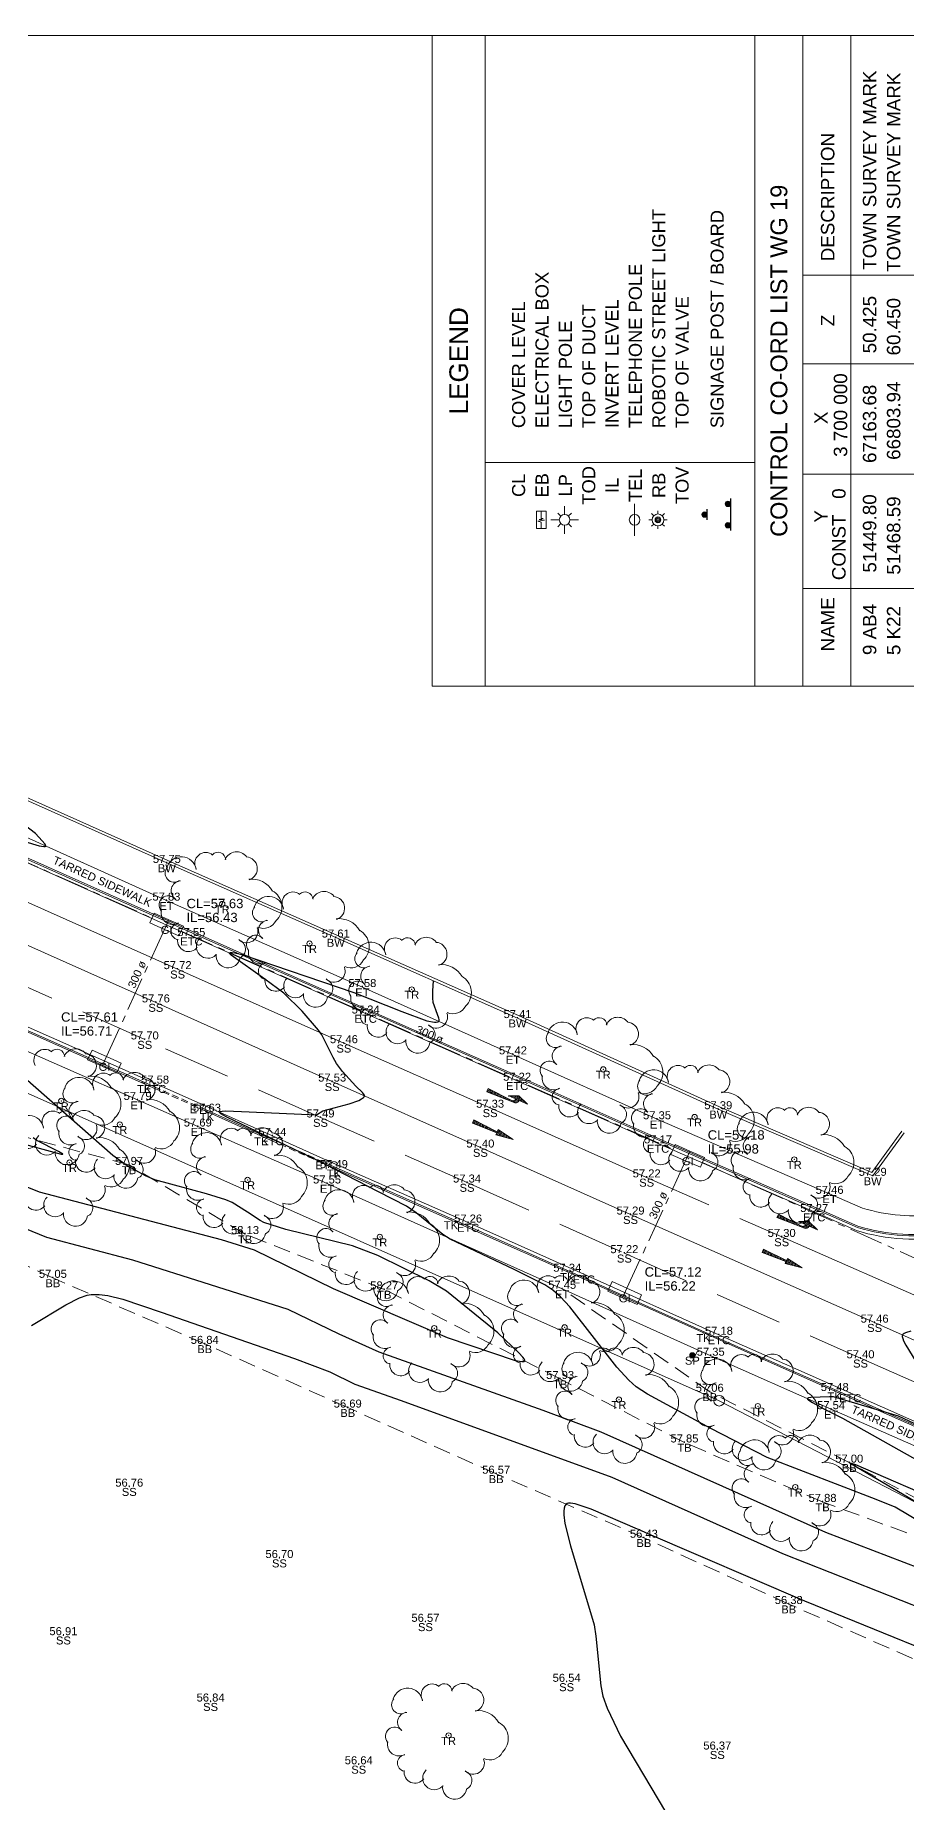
# Model space of a CAD drawing. Header units: metres. Extents: x -244 to 200, y -283 to 282.
# Drawn here: x 33.1 to 114.8, y 116.9 to 282.5 of the extents above; entities that cross this region are included whole.
import ezdxf
from ezdxf.enums import TextEntityAlignment as Align

# ---------------------------------------------------------------- set-up
doc = ezdxf.new("R2010")
doc.units = ezdxf.units.M
for name, pattern in [('CENTER', [50.8, 31.75, -6.35, 6.35, -6.35]), ('DASHED2', [9.525, 6.35, -3.175]), ('HIDDEN2', [4.7625, 3.175, -1.5875])]:
    doc.linetypes.add(name, pattern=pattern)
for name, color, linetype, lineweight in [('BANKS', 12, 'Continuous', 0), ('CONTOURS', 1, 'Continuous', 0), ('DESCRIPTIONS', 1, 'Continuous', 0), ('LEVELS', 1, 'Continuous', 0), ('POINTS', 1, 'Continuous', 0), ('ROAD_PAINT', 12, 'Continuous', 0), ('ROAD_SIGNAGE', 6, 'Continuous', 0), ('ROADS', 5, 'Continuous', 0), ('STORM_WATER', 1, 'Continuous', 0), ('SW_TEXT', 10, 'Continuous', 0), ('TITLE', 3, 'Continuous', 0), ('TREES', 14, 'Continuous', 0), ('WALLS', 11, 'Continuous', 0)]:
    doc.layers.add(name, color=color, linetype=linetype, lineweight=lineweight)
doc.layers.add('CADASTRAL', color=7, linetype='Continuous')
doc.styles.add('Arial', font='arial.ttf', dxfattribs={"height": 1.68})
doc.styles.add('DEFAULT', font='Arial', dxfattribs={"height": 2.24})
doc.styles.add('DEFAULT$1$', font='Arial', dxfattribs={"height": 4900})

msp = doc.modelspace()

# ---------------------------------------------------------------- hatches: boundary and pattern name
at = {"layer": 'ROAD_SIGNAGE', "linetype": 'Continuous', "lineweight": 0}
h = msp.add_hatch(color=1, dxfattribs=at)
edge = h.paths.add_edge_path(flags=0)
edge.add_arc((94.68, 158.79), 0.25, 0, 360)
at = {"layer": 'TITLE', "linetype": 'Continuous', "lineweight": 0}
h = msp.add_hatch(color=1, dxfattribs=at)
edge = h.paths.add_edge_path(flags=0)
edge.add_arc((98.02, 238.59), 0.25, 0, 360)
h = msp.add_hatch(color=1, dxfattribs=at)
edge = h.paths.add_edge_path(flags=0)
edge.add_arc((95.83, 237.59), 0.25, 0, 360)
h = msp.add_hatch(color=1, dxfattribs=at)
edge = h.paths.add_edge_path(flags=0)
edge.add_arc((98.02, 236.59), 0.25, 0, 360)

# ---------------------------------------------------------------- linework, layer by layer
at = {"layer": 'BANKS', "color": 1, "linetype": 'HIDDEN2', "lineweight": 0, "ltscale": 0.5}
for p, q in [((41.9, 176.64), (31.81, 179.36)), ((52.77, 170.16), (41.9, 176.64)), ((65.81, 164.97), (52.77, 170.16)), ((82.29, 156.58), (65.81, 164.97)), ((93.94, 150.63), (82.29, 156.58)), ((106.88, 145.06), (93.94, 150.63)), ((117.01, 141.34), (106.88, 145.06))]:
    msp.add_line(p, q, dxfattribs=at)
at = {"layer": 'BANKS', "color": 9, "linetype": 'HIDDEN2', "lineweight": 0, "ltscale": 0.5}
for p, q in [((34.76, 166.06), (21.16, 172.26)), ((48.99, 159.87), (34.76, 166.06)), ((96.31, 155.38), (82.48, 165.03)), ((62.39, 153.9), (48.99, 159.87)), ((109.38, 148.74), (96.31, 155.38)), ((76.3, 147.7), (62.39, 153.9)), ((90.14, 141.7), (76.3, 147.7)), ((118.19, 144.05), (109.38, 148.74)), ((103.71, 135.49), (90.14, 141.7)), ((117.48, 129.43), (103.71, 135.49))]:
    msp.add_line(p, q, dxfattribs=at)
at = {"layer": 'CADASTRAL', "color": 1, "linetype": 'Continuous', "lineweight": 0}
for p, q in [((-45.65, 218.07), (97.19, 154.54)), ((97.19, 154.54), (146.81, 128.86))]:
    msp.add_line(p, q, dxfattribs=at)
msp.add_circle((97.19, 154.54), 0.5, dxfattribs=at)
at = {"layer": 'CONTOURS', "color": 1, "linetype": 'Continuous', "lineweight": -3, "flags": 128}
for points in [[(30.06, 207.56), (33.49, 206.53), (33.9, 206.47), (33.99, 206.48), (34.05, 206.49), (34.09, 206.52), (34.1, 206.54), (34.09, 206.56), (34.08, 206.59), (34.06, 206.63), (34, 206.72), (33.76, 207.02), (33.12, 207.69), (31.54, 208.93)], [(27.72, 176.44), (33.49, 174.11), (50.54, 169.65), (53.62, 168.67), (61.04, 165.05), (71.71, 160.48), (78.07, 158.32), (78.7, 158.21), (78.88, 158.22), (78.98, 158.27), (78.98, 158.34), (78.92, 158.46), (78.81, 158.62), (78.43, 159.04), (76.45, 160.9), (71.64, 164.8), (70.03, 165.79), (65.22, 168.15), (62.83, 169.05), (56.58, 170.58), (54.54, 171.25), (54.2, 171.42), (52.99, 172.21), (51.55, 173.12), (50.97, 173.37), (49.16, 173.92), (44.32, 175.25), (43.45, 175.63), (41.62, 176.61), (40.37, 177.51), (32.14, 184.78)]]:
    msp.add_lwpolyline(points, dxfattribs=at)
at = {"layer": 'CONTOURS', "color": 6, "linetype": 'Continuous', "lineweight": -3, "flags": 128}
for points in [[(117.32, 142.41), (113.67, 144.57), (111.9, 145.28), (101.7, 149.22), (96.42, 151.94), (90.47, 155.15), (89.41, 155.85), (88.73, 156.46), (87.6, 157.7), (83.2, 163.33), (82.33, 164.29), (81.62, 164.91), (80.85, 165.41), (78, 166.84), (72, 169.68), (71.31, 170.13), (68.81, 172.16), (67.91, 172.77), (65.27, 174.11), (60.26, 176.71), (60.14, 176.76), (51.06, 181.11), (50.49, 181.43), (50.37, 181.54), (50.36, 181.58), (50.39, 181.62), (50.48, 181.65), (50.61, 181.67), (50.98, 181.7), (53.16, 181.63), (59.47, 181.34), (60.05, 181.71), (60.18, 181.75), (62.52, 182.38), (63.43, 182.69), (63.69, 182.83), (63.87, 182.96), (63.93, 183.03), (63.96, 183.1), (63.97, 183.12), (63.96, 183.15), (63.95, 183.18), (63.93, 183.22), (63.88, 183.3), (63.76, 183.43), (63.14, 184.02), (61.91, 185.41), (61.35, 186.13), (61.04, 186.7), (59.96, 188.83), (59.65, 189.28), (58.12, 191.05), (56.39, 192.75), (54.63, 194.04), (51.46, 196.31), (51.32, 196.46), (51.32, 196.5), (51.39, 196.54), (51.55, 196.54), (51.8, 196.51), (52.5, 196.35), (62.96, 192.81), (67.45, 191.01), (69.81, 190.14), (70.52, 190.01), (70.69, 190.01), (70.83, 190.04), (70.92, 190.1), (70.94, 190.13), (70.95, 190.16), (70.95, 190.21), (70.95, 190.26), (70.92, 190.39), (70.81, 190.73), (70.4, 191.85), (70.38, 191.98), (70.36, 192.18), (70.37, 192.94), (70.42, 193.89)], [(32.09, 178.6), (35.55, 177.66), (35.66, 177.65), (35.68, 177.66), (35.68, 177.67), (35.65, 177.69), (35.61, 177.72), (35.28, 177.89), (33.25, 178.94), (32.91, 179.18)], [(24.21, 173.94), (34.16, 169.86), (42.21, 167.75), (56.79, 163.11), (61.56, 160.8), (65.3, 159.12), (80.68, 153.67), (86.12, 151.64), (107.15, 142.21), (117.43, 138.29)], [(32.77, 161.59), (35.99, 163.53), (37.27, 164.18), (37.96, 164.42), (38.36, 164.49), (39.09, 164.5), (39.92, 164.39), (41.31, 164.07), (44.91, 162.84), (57.41, 158.49), (60.71, 157.24), (63.06, 156.08), (67.4, 154.57), (87.15, 147.37), (103.13, 140.23), (116.42, 134.98)], [(115.16, 161.06), (114.65, 160.9), (114.52, 160.84), (114.42, 160.77), (114.39, 160.74), (114.37, 160.7), (114.35, 160.63), (114.35, 160.55), (114.37, 160.46), (114.39, 160.36), (114.48, 160.14), (114.69, 159.75), (115.63, 158.21)], [(115.99, 152.17), (113.99, 153.08), (107.92, 154.92), (107.53, 154.91), (105.78, 154.84), (105.56, 154.8), (105.51, 154.78), (105.48, 154.76), (105.46, 154.74), (105.46, 154.72), (105.48, 154.7), (105.5, 154.67), (105.53, 154.64), (105.61, 154.58), (105.93, 154.37), (107, 153.78), (108.74, 152.91), (116.82, 148.39)], [(117.39, 144), (109.52, 148.62), (109.41, 148.72), (109.45, 148.73), (109.56, 148.7), (109.96, 148.56), (118.63, 144.81)], [(89.76, 142.43), (89.53, 142.51), (85.21, 144.38), (83.71, 144.88), (83.27, 144.95), (83.09, 144.95), (82.95, 144.92), (82.85, 144.86), (82.74, 144.7), (82.67, 144.48), (82.64, 144.2), (82.64, 143.86), (82.74, 143.04), (83.25, 140.94), (85.48, 133.54), (85.65, 132.47), (86.1, 127.81), (86.3, 126.84), (86.69, 125.74), (87.94, 123.09), (93.62, 113.56)], [(89.76, 142.43), (90.34, 142.16), (105.2, 135.79), (123.77, 128.22)]]:
    msp.add_lwpolyline(points, dxfattribs=at)
at = {"layer": 'POINTS', "color": 1, "linetype": 'Continuous', "lineweight": 0}
for p in [(45.44, 204.94), (45.4, 201.41), (50.63, 201.09), (45.42, 199.17), (47.74, 198.09), (58.81, 197.38), (61.27, 197.95), (46.45, 194.99), (63.76, 193.31), (68.39, 193.08), (44.41, 191.87), (64.07, 190.83), (78.3, 190.4), (43.37, 188.4), (62.03, 188.05), (39.6, 186.34), (77.87, 187), (86.33, 185.59), (43.33, 184.24), (44.34, 184.26), (60.93, 184.45), (78.26, 184.53), (35.55, 182.64), (42.7, 182.73), (48.63, 182.35), (49.2, 181.63), (59.84, 181.09), (75.73, 182), (91.37, 180.92), (94.89, 181.12), (97.11, 181.86), (41.04, 180.42), (48.34, 180.24), (54.29, 179.36), (55.33, 179.36), (74.82, 178.27), (91.47, 178.66), (94.25, 177.48), (36.32, 176.86), (41.9, 176.64), (60.41, 177.1), (61.09, 176.34), (104.23, 177.15), (111.58, 175.62), (53.01, 175.23), (60.45, 174.9), (73.57, 174.99), (90.4, 175.47), (107.54, 173.93), (72.06, 171.49), (73.67, 171.24), (88.89, 171.99), (106.1, 172.23), (52.77, 170.16), (65.4, 169.89), (103.05, 169.89), (88.31, 168.37), (34.76, 166.06), (82.96, 166.63), (84.51, 166.41), (65.81, 164.97), (82.48, 165.03), (88.34, 164.64), (70.5, 161.34), (82.71, 161.41), (95.72, 160.9), (97.17, 160.72), (111.76, 161.86), (48.99, 159.87), (94.68, 158.79), (96.4, 158.76), (110.44, 158.52), (82.29, 156.58), (87.8, 154.65), (96.31, 155.38), (108.02, 155.45), (109.47, 155.28), (62.39, 153.9), (100.82, 154.03), (107.68, 153.75), (93.94, 150.63), (76.3, 147.7), (109.38, 148.74), (41.92, 146.49), (104.33, 146.44), (106.88, 145.06), (90.14, 141.7), (55.99, 139.8), (103.71, 135.49), (35.75, 132.57), (69.67, 133.82), (82.9, 128.2), (49.54, 126.35), (71.84, 123.17), (97.02, 121.85), (63.42, 120.47)]:
    msp.add_point(p, dxfattribs=at)
at = {"layer": 'ROAD_PAINT', "color": 7, "linetype": 'Continuous', "lineweight": 0}
for p, q in [((28.14, 203.15), (46.45, 194.99)), ((44.41, 191.87), (27.09, 199.57)), ((46.45, 194.99), (62.03, 188.05)), ((60.93, 184.45), (44.41, 191.87)), ((62.03, 188.05), (75.73, 182)), ((74.82, 178.27), (60.93, 184.45)), ((75.54, 183.8), (75.41, 183.5)), ((75.41, 183.5), (78, 182.49)), ((75.46, 183.61), (75.52, 183.46)), ((75.52, 183.75), (75.66, 183.4)), ((75.54, 183.8), (77.77, 182.68)), ((75.64, 183.75), (75.79, 183.35)), ((75.78, 183.67), (75.93, 183.3)), ((75.93, 183.6), (76.06, 183.24)), ((76.07, 183.53), (76.2, 183.19)), ((76.21, 183.46), (76.33, 183.14)), ((76.35, 183.39), (76.47, 183.09)), ((76.5, 183.32), (76.61, 183.03)), ((76.64, 183.25), (76.74, 182.98)), ((76.78, 183.17), (76.88, 182.93)), ((76.92, 183.1), (77.01, 182.87)), ((77.07, 183.03), (77.15, 182.82)), ((77.21, 182.96), (77.28, 182.77)), ((77.35, 182.89), (77.42, 182.71)), ((78.41, 183.1), (77.47, 183.11)), ((77.47, 183.11), (78.13, 182.82)), ((77.49, 182.82), (77.55, 182.66)), ((77.5, 183.11), (77.5, 183.1)), ((77.61, 183.11), (77.64, 183.04)), ((77.64, 182.74), (77.69, 182.61)), ((77.73, 183.11), (77.78, 182.97)), ((77.76, 182.68), (77.8, 182.67)), ((77.78, 182.67), (77.82, 182.55)), ((77.8, 182.67), (77.85, 182.66)), ((77.84, 183.11), (77.92, 182.91)), ((77.85, 182.66), (77.9, 182.66)), ((77.9, 182.66), (77.96, 182.5)), ((77.9, 182.66), (77.95, 182.66)), ((77.95, 182.66), (78, 182.68)), ((77.96, 183.11), (78.06, 182.85)), ((78, 182.68), (78.04, 182.7)), ((78, 182.68), (78.09, 182.46)), ((78, 182.49), (78.06, 182.47)), ((78.04, 182.7), (78.08, 182.74)), ((78.06, 182.47), (78.13, 182.46)), ((78.07, 183.11), (78.3, 182.51)), ((78.08, 182.74), (78.11, 182.77)), ((78.09, 182.76), (78.2, 182.47)), ((78.11, 182.77), (78.13, 182.82)), ((78.13, 182.46), (78.2, 182.47)), ((78.19, 183.11), (78.39, 182.58)), ((78.2, 182.47), (78.26, 182.49)), ((78.26, 182.49), (78.32, 182.52)), ((78.3, 183.1), (78.47, 182.66)), ((78.32, 182.52), (78.38, 182.56)), ((78.38, 182.56), (78.42, 182.61)), ((78.41, 183.1), (79.24, 182.32)), ((78.42, 183.09), (78.61, 182.6)), ((78.42, 182.61), (78.45, 182.67)), ((78.45, 182.67), (79.24, 182.32)), ((78.6, 182.92), (78.75, 182.54)), ((78.78, 182.75), (78.89, 182.48)), ((78.96, 182.58), (79.03, 182.42)), ((79.14, 182.41), (79.17, 182.36)), ((74.22, 180.86), (74.09, 180.56)), ((74.09, 180.56), (76.36, 179.65)), ((74.14, 180.67), (74.2, 180.51)), ((74.2, 180.82), (74.34, 180.46)), ((74.22, 180.86), (76.4, 179.75)), ((74.32, 180.81), (74.48, 180.4)), ((74.47, 180.74), (74.62, 180.35)), ((74.62, 180.66), (74.76, 180.29)), ((74.76, 180.59), (74.9, 180.23)), ((75.73, 182), (90.4, 175.47)), ((74.91, 180.51), (75.04, 180.18)), ((75.06, 180.44), (75.18, 180.12)), ((75.2, 180.36), (75.32, 180.07)), ((75.35, 180.29), (75.46, 180.01)), ((75.5, 180.21), (75.59, 179.96)), ((75.64, 180.14), (75.73, 179.9)), ((75.79, 180.06), (75.87, 179.84)), ((75.94, 179.99), (76.01, 179.79)), ((76.09, 179.91), (76.15, 179.73)), ((76.23, 179.84), (76.29, 179.68)), ((76.36, 179.65), (76.27, 179.45)), ((77.9, 179.02), (76.27, 179.45)), ((76.33, 179.59), (76.39, 179.42)), ((76.38, 179.77), (76.52, 179.38)), ((76.49, 179.96), (76.4, 179.75)), ((76.46, 179.87), (76.66, 179.35)), ((77.9, 179.02), (76.49, 179.96)), ((76.56, 179.91), (76.79, 179.31)), ((76.72, 179.8), (76.92, 179.28)), ((76.88, 179.7), (77.05, 179.24)), ((77.04, 179.59), (77.18, 179.21)), ((77.2, 179.49), (77.31, 179.17)), ((77.35, 179.38), (77.45, 179.14)), ((77.51, 179.27), (77.58, 179.1)), ((77.67, 179.17), (77.71, 179.07)), ((77.83, 179.06), (77.84, 179.03)), ((88.89, 171.99), (74.82, 178.27)), ((111.76, 161.86), (88.89, 171.99)), ((103.05, 169.89), (118.27, 163.21)), ((123.44, 156.66), (111.76, 161.86))]:
    msp.add_line(p, q, dxfattribs=at)
at = {"layer": 'ROAD_PAINT', "color": 7, "linetype": 'DASHED2', "lineweight": 0}
for p, q in [((43.37, 188.4), (25.66, 196.28)), ((59.84, 181.09), (43.37, 188.4)), ((73.57, 174.99), (59.84, 181.09)), ((73.57, 174.99), (88.31, 168.37)), ((90.4, 175.47), (103.05, 169.89)), ((88.31, 168.37), (110.44, 158.52)), ((110.44, 158.52), (122.68, 153.11))]:
    msp.add_line(p, q, dxfattribs=at)
at = {"layer": 'ROAD_PAINT', "color": 2, "linetype": 'Continuous', "lineweight": 0}
for p, q in [((102.74, 172.01), (102.61, 171.72)), ((102.61, 171.72), (105.18, 170.72)), ((102.66, 171.83), (102.72, 171.68)), ((102.72, 171.97), (102.85, 171.62)), ((102.74, 172.01), (104.95, 170.91)), ((102.84, 171.96), (102.99, 171.57)), ((102.98, 171.89), (103.12, 171.52)), ((103.12, 171.82), (103.26, 171.47)), ((103.26, 171.75), (103.39, 171.41)), ((103.4, 171.68), (103.53, 171.36)), ((103.54, 171.61), (103.66, 171.31)), ((103.69, 171.54), (103.79, 171.26)), ((103.83, 171.47), (103.93, 171.2)), ((103.97, 171.4), (104.06, 171.15)), ((104.11, 171.33), (104.2, 171.1)), ((104.25, 171.25), (104.33, 171.04)), ((104.39, 171.18), (104.47, 170.99)), ((104.54, 171.11), (104.6, 170.94)), ((105.59, 171.33), (104.66, 171.33)), ((104.66, 171.33), (105.31, 171.04)), ((104.68, 171.33), (104.68, 171.32)), ((104.68, 171.04), (104.74, 170.89)), ((104.79, 171.33), (104.82, 171.26)), ((104.82, 170.97), (104.87, 170.83)), ((104.91, 171.33), (104.96, 171.2)), ((104.94, 170.91), (104.98, 170.89)), ((104.96, 170.9), (105.01, 170.78)), ((104.98, 170.89), (105.03, 170.88)), ((105.02, 171.33), (105.1, 171.14)), ((105.03, 170.88), (105.08, 170.88)), ((105.08, 170.88), (105.13, 170.89)), ((105.08, 170.88), (105.14, 170.73)), ((105.13, 170.89), (105.18, 170.91)), ((105.14, 171.33), (105.23, 171.08)), ((105.18, 170.91), (105.22, 170.93)), ((105.18, 170.91), (105.27, 170.69)), ((105.18, 170.72), (105.24, 170.7)), ((105.22, 170.93), (105.25, 170.96)), ((105.24, 170.7), (105.31, 170.69)), ((105.25, 171.33), (105.48, 170.74)), ((105.25, 170.96), (105.29, 171)), ((105.27, 170.98), (105.38, 170.7)), ((105.29, 171), (105.31, 171.04)), ((105.31, 170.69), (105.38, 170.7)), ((105.37, 171.33), (105.57, 170.81)), ((105.38, 170.7), (105.44, 170.72)), ((105.44, 170.72), (105.5, 170.75)), ((105.48, 171.33), (105.65, 170.89)), ((105.5, 170.75), (105.55, 170.79)), ((105.55, 170.79), (105.6, 170.84)), ((105.59, 171.33), (106.41, 170.56)), ((105.6, 171.32), (105.79, 170.83)), ((105.6, 170.84), (105.63, 170.9)), ((105.63, 170.9), (106.41, 170.56)), ((105.78, 171.15), (105.92, 170.77)), ((105.96, 170.98), (106.06, 170.71)), ((106.14, 170.81), (106.2, 170.65)), ((106.32, 170.64), (106.34, 170.59)), ((101.36, 168.74), (101.23, 168.44)), ((101.23, 168.44), (103.45, 167.59)), ((101.28, 168.56), (101.34, 168.4)), ((101.34, 168.7), (101.47, 168.35)), ((101.36, 168.74), (103.5, 167.69)), ((101.46, 168.69), (101.61, 168.3)), ((101.6, 168.62), (101.75, 168.24)), ((101.74, 168.55), (101.89, 168.19)), ((101.89, 168.48), (102.02, 168.14)), ((102.03, 168.41), (102.16, 168.08)), ((102.18, 168.34), (102.3, 168.03)), ((102.32, 168.27), (102.43, 167.98)), ((102.47, 168.19), (102.57, 167.93)), ((102.61, 168.12), (102.71, 167.87)), ((102.75, 168.05), (102.84, 167.82)), ((102.9, 167.98), (102.98, 167.77)), ((103.04, 167.91), (103.12, 167.72)), ((103.19, 167.84), (103.26, 167.66)), ((103.33, 167.77), (103.39, 167.61)), ((103.45, 167.59), (103.37, 167.39)), ((104.97, 166.98), (103.37, 167.39)), ((103.43, 167.52), (103.49, 167.36)), ((103.47, 167.7), (103.62, 167.32)), ((103.59, 167.88), (103.5, 167.69)), ((103.55, 167.8), (103.75, 167.29)), ((104.97, 166.98), (103.59, 167.88)), ((103.65, 167.84), (103.88, 167.26)), ((103.81, 167.74), (104.01, 167.23)), ((103.96, 167.64), (104.14, 167.19)), ((104.12, 167.54), (104.27, 167.16)), ((104.28, 167.43), (104.4, 167.13)), ((104.43, 167.33), (104.53, 167.1)), ((104.59, 167.23), (104.65, 167.06)), ((104.75, 167.13), (104.78, 167.03)), ((104.9, 167.03), (104.91, 167))]:
    msp.add_line(p, q, dxfattribs=at)
at = {"layer": 'ROAD_PAINT', "color": 7, "linetype": 'Continuous', "lineweight": 0}
msp.add_point((77.47, 183.11), dxfattribs=at)
at = {"layer": 'ROAD_PAINT', "color": 2, "linetype": 'Continuous', "lineweight": 0}
msp.add_point((104.66, 171.33), dxfattribs=at)
at = {"layer": 'ROAD_SIGNAGE', "color": 1, "linetype": 'Continuous', "lineweight": 0}
msp.add_line((94.71, 158.24), (95.12, 159.15), dxfattribs=at)
msp.add_circle((94.68, 158.79), 0.25, dxfattribs=at)
at = {"layer": 'ROADS', "color": 9, "linetype": 'Continuous', "lineweight": 0}
for p, q in [((45.4, 201.41), (29.61, 208.55)), ((47.74, 198.09), (30.02, 206)), ((63.76, 193.31), (45.4, 201.41)), ((64.07, 190.83), (47.74, 198.09)), ((77.87, 187), (63.76, 193.31)), ((27.01, 191.95), (44.34, 184.26)), ((78.26, 184.53), (64.07, 190.83)), ((25.39, 190.34), (42.7, 182.73)), ((91.37, 180.92), (77.87, 187)), ((44.34, 184.26), (48.63, 182.35)), ((91.47, 178.66), (78.26, 184.53)), ((42.7, 182.73), (48.34, 180.24)), ((48.63, 182.35), (55.33, 179.36)), ((107.54, 173.93), (91.37, 180.92)), ((60.45, 174.9), (48.34, 180.24)), ((55.33, 179.36), (60.41, 177.1)), ((106.1, 172.23), (91.47, 178.66)), ((60.41, 177.1), (73.67, 171.24)), ((82.48, 165.03), (60.45, 174.9)), ((110.63, 172.6), (107.54, 173.93)), ((84.51, 166.41), (73.67, 171.24)), ((110.06, 170.49), (106.1, 172.23)), ((97.17, 160.72), (84.51, 166.41)), ((96.4, 158.76), (82.48, 165.03)), ((109.47, 155.28), (97.17, 160.72)), ((107.68, 153.75), (96.4, 158.76)), ((122.13, 149.65), (109.47, 155.28)), ((120.11, 148.29), (107.68, 153.75))]:
    msp.add_line(p, q, dxfattribs=at)
at = {"layer": 'ROADS', "color": 1, "linetype": 'Continuous', "lineweight": 0}
for p, q in [((47.86, 198.36), (30.14, 206.27)), ((47.91, 198.48), (30.19, 206.39)), ((64.19, 191.11), (47.86, 198.36)), ((64.24, 191.22), (47.91, 198.48)), ((26.84, 191.56), (44.17, 183.87)), ((26.89, 191.68), (44.22, 183.98)), ((78.38, 184.81), (64.19, 191.11)), ((78.43, 184.92), (64.24, 191.22)), ((91.59, 178.93), (78.38, 184.81)), ((91.64, 179.05), (78.43, 184.92)), ((48.46, 181.96), (55.15, 178.97)), ((48.51, 182.08), (55.2, 179.09)), ((106.22, 172.5), (91.59, 178.93)), ((106.27, 172.62), (91.64, 179.05)), ((60.24, 176.71), (73.49, 170.85)), ((60.29, 176.83), (73.54, 170.97)), ((110.16, 170.77), (106.22, 172.5)), ((110.2, 170.89), (106.27, 172.62)), ((84.33, 166.02), (73.49, 170.85)), ((84.38, 166.13), (73.54, 170.97)), ((97, 160.33), (84.33, 166.02)), ((97.05, 160.44), (84.38, 166.13)), ((109.3, 154.89), (97, 160.33)), ((109.35, 155), (97.05, 160.44)), ((121.95, 149.26), (109.3, 154.89)), ((122, 149.38), (109.35, 155))]:
    msp.add_line(p, q, dxfattribs=at)
at = {"layer": 'ROADS', "color": 1, "linetype": 'DASHED2', "lineweight": 0, "ltscale": 0.1}
for p, q in [((44.17, 183.87), (48.46, 181.96)), ((44.22, 183.98), (48.51, 182.08)), ((55.15, 178.97), (60.24, 176.71)), ((55.2, 179.09), (60.29, 176.83))]:
    msp.add_line(p, q, dxfattribs=at)
at = {"layer": 'ROADS', "color": 9, "linetype": 'Continuous', "lineweight": 0}
for centre, radius, start, end in [((115.43, 187.95), 16.08, 252.6392, 278.1643), ((115.4, 188.04), 18.35, 253.0482, 280.7229)]:
    msp.add_arc(centre, radius, start, end, dxfattribs=at)
at = {"layer": 'ROADS', "color": 1, "linetype": 'Continuous', "lineweight": 0}
for radius, start, end in [(18.05, 253.1043, 280.6138), (17.92, 253.128, 280.5675)]:
    msp.add_arc((115.4, 188.04), radius, start, end, dxfattribs=at)
at = {"layer": 'STORM_WATER', "color": 2, "linetype": 'CENTER', "lineweight": 0, "ltscale": 0.1}
for p, q in [((-15.95, 226.51), (44.05, 199.78)), ((45.21, 198.71), (39.8, 186.79)), ((46.79, 198.56), (92.88, 178.09)), ((94.04, 177.03), (88.55, 165.09)), ((95.62, 176.87), (132.43, 160.28))]:
    msp.add_line(p, q, dxfattribs=at)
at = {"layer": 'STORM_WATER', "color": 2, "linetype": 'Continuous', "lineweight": 0}
for p, q in [((44.25, 200.23), (43.84, 199.32)), ((43.84, 199.32), (45.21, 198.71)), ((45.62, 199.62), (44.25, 200.23)), ((45.62, 199.62), (45.21, 198.71)), ((46.99, 199.01), (45.62, 199.62)), ((46.58, 198.1), (46.99, 199.01)), ((45.21, 198.71), (46.58, 198.1)), ((38.43, 187.4), (38.02, 186.49)), ((39.8, 186.8), (38.43, 187.4)), ((38.02, 186.49), (39.39, 185.88)), ((39.8, 186.8), (39.39, 185.88)), ((39.39, 185.88), (40.76, 185.27)), ((41.17, 186.19), (39.8, 186.8)), ((40.76, 185.27), (41.17, 186.19)), ((93.08, 178.54), (92.68, 177.63)), ((92.68, 177.63), (94.05, 177.02)), ((94.45, 177.94), (93.08, 178.54)), ((94.45, 177.94), (94.05, 177.02)), ((95.83, 177.34), (94.45, 177.94)), ((95.43, 176.42), (95.83, 177.34)), ((94.05, 177.02), (95.43, 176.42)), ((87.18, 165.71), (86.77, 164.8)), ((88.55, 165.09), (87.18, 165.71)), ((86.77, 164.8), (88.14, 164.18)), ((88.55, 165.09), (88.14, 164.18)), ((88.14, 164.18), (89.51, 163.57)), ((89.92, 164.48), (88.55, 165.09)), ((89.51, 163.57), (89.92, 164.48))]:
    msp.add_line(p, q, dxfattribs=at)
at = {"layer": 'TITLE', "color": 5, "linetype": 'Continuous', "lineweight": 0}
for p, q in [((-200, 282.5), (200, 282.5)), ((70.3, 282.5), (70.3, 221.5)), ((70.3, 221.5), (200, 221.5))]:
    msp.add_line(p, q, dxfattribs=at)
at = {"layer": 'TITLE', "color": 3, "linetype": 'Continuous', "lineweight": 0}
for p, q in [((75.27, 282.5), (75.27, 221.5)), ((100.54, 282.5), (100.54, 221.5)), ((105.04, 282.5), (105.04, 221.5)), ((109.54, 282.5), (109.54, 221.5)), ((105.04, 260.03), (124.9, 260.03)), ((105.04, 251.71), (124.9, 251.71)), ((75.27, 242.48), (100.54, 242.48)), ((105.04, 241.36), (124.9, 241.36)), ((105.04, 230.67), (124.9, 230.67))]:
    msp.add_line(p, q, dxfattribs=at)
at = {"layer": 'TITLE', "color": 1, "linetype": 'Continuous', "lineweight": 0}
msp.add_line((89.27, 237.09), (89.27, 238.59), dxfattribs=at)
at = {"layer": 'TITLE', "color": 1, "linetype": 'Continuous', "lineweight": 25}
for p, q in [((98.27, 239.09), (98.27, 236.09)), ((96.08, 237.09), (96.08, 238.09))]:
    msp.add_line(p, q, dxfattribs=at)
at = {"layer": 'TITLE', "color": 2, "linetype": 'Continuous', "lineweight": 0}
for p, q in [((80.97, 237.9), (80.07, 237.9)), ((80.07, 237.9), (80.07, 236.28)), ((80.21, 236.96), (80.84, 237.06)), ((80.52, 236.87), (80.21, 236.96)), ((80.34, 237.13), (80.71, 237.21)), ((80.84, 237.06), (80.34, 237.13)), ((80.52, 237.25), (80.52, 237.9)), ((80.71, 237.21), (80.52, 237.25)), ((80.52, 236.28), (80.52, 236.87)), ((80.97, 236.28), (80.97, 237.9)), ((81.41, 237.09), (82.21, 237.09)), ((82.36, 237.44), (82.07, 237.73)), ((82.71, 237.59), (82.71, 238.39)), ((83.35, 237.73), (83.06, 237.44)), ((84.01, 237.09), (83.21, 237.09)), ((90.9, 237.09), (90.6, 237.09)), ((90.86, 237.7), (91.07, 237.48)), ((91.46, 237.65), (91.46, 237.95)), ((91.85, 237.48), (92.06, 237.7)), ((92.01, 237.09), (92.31, 237.09)), ((80.07, 236.28), (80.97, 236.28)), ((82.07, 236.45), (82.36, 236.74)), ((82.71, 236.59), (82.71, 235.79)), ((83.06, 236.74), (83.35, 236.45)), ((90.86, 236.49), (91.07, 236.7)), ((91.46, 236.54), (91.46, 236.24)), ((91.85, 236.7), (92.06, 236.49))]:
    msp.add_line(p, q, dxfattribs=at)
at = {"layer": 'TITLE', "color": 1, "linetype": 'DASHED2', "lineweight": 0}
msp.add_line((89.27, 235.59), (89.27, 237.09), dxfattribs=at)
at = {"layer": 'TITLE', "color": 1, "linetype": 'Continuous', "lineweight": 0}
for centre, radius in [((98.02, 238.59), 0.25), ((89.27, 237.09), 0.5), ((95.83, 237.59), 0.25), ((98.02, 236.59), 0.25)]:
    msp.add_circle(centre, radius, dxfattribs=at)
at = {"layer": 'TITLE', "color": 2, "linetype": 'Continuous', "lineweight": 0}
for centre, radius in [((82.71, 237.09), 0.5), ((91.46, 237.09), 0.555), ((91.46, 237.09), 0.273), ((91.46, 237.09), 0.191), ((91.46, 237.09), 0.101)]:
    msp.add_circle(centre, radius, dxfattribs=at)
at = {"layer": 'TREES', "color": 3, "linetype": 'Continuous', "lineweight": 0}
for centre in [(50.63, 201.09), (58.81, 197.38), (68.39, 193.08), (86.33, 185.59), (35.55, 182.64), (41.04, 180.42), (94.89, 181.12), (104.23, 177.15), (36.32, 176.86), (53.01, 175.23), (65.4, 169.89), (70.5, 161.34), (82.71, 161.41), (87.8, 154.65), (100.82, 154.03), (104.33, 146.44), (71.84, 123.17)]:
    msp.add_circle(centre, 0.25, dxfattribs=at)
for centre, radius, start, end in [((46.8, 204.11), 1.41, 8.8098, 163.5621), ((49.08, 204.9), 1.02, 50.0988, 209.3211), ((50.23, 205.21), 0.727, 2.5144, 136.3735), ((51.99, 204.79), 1.19, 38.7034, 156.0958), ((52.82, 204.41), 1.1, 287.2998, 86.6061), ((46.13, 203.97), 0.846, 138.2563, 305.4538), ((46.77, 202.33), 0.925, 93.9554, 236.7311), ((53.4, 201.21), 2.22, 29.2002, 97.1317), ((54.46, 200.8), 1.76, 313.3697, 60.9112), ((57.26, 201.2), 1.02, 50.0988, 209.3211), ((58.41, 201.5), 0.727, 2.5144, 136.3735), ((60.17, 201.08), 1.19, 38.7034, 156.0958), ((45.57, 201.01), 0.862, 39.7102, 219.2347), ((45.98, 200.26), 1.08, 167.4392, 299.7281), ((54.31, 200.27), 0.846, 138.2563, 305.4538), ((54.98, 200.4), 1.41, 8.8098, 163.5621), ((61, 200.7), 1.1, 287.2998, 86.6061), ((46.62, 198.51), 0.783, 97.0697, 257.1086), ((52.92, 198.51), 1.05, 224.8531, 20.0892), ((54.48, 200.14), 1.33, 245.4785, 333.9375), ((54.95, 198.63), 0.925, 93.9554, 236.7311), ((61.58, 197.5), 2.22, 29.2002, 97.1317), ((47.47, 197.65), 1.02, 171.1113, 323.8817), ((49.29, 197.09), 1.08, 134.732, 314.2886), ((51.91, 196.87), 0.897, 294.7011, 72.4516), ((53.75, 197.3), 0.862, 39.7102, 219.2347), ((64.57, 196.1), 1.41, 8.8098, 163.5621), ((62.64, 197.1), 1.76, 313.3697, 60.9112), ((66.84, 196.9), 1.02, 50.0988, 209.3211), ((68, 197.2), 0.727, 2.5144, 136.3735), ((69.75, 196.78), 1.19, 38.7034, 156.0958), ((70.59, 196.4), 1.1, 287.2998, 86.6061), ((51.19, 196.24), 1.13, 172.3982, 351.7148), ((54.16, 196.55), 1.08, 167.4392, 299.7281), ((54.8, 194.81), 0.783, 97.0697, 257.1086), ((62.66, 196.43), 1.33, 245.4785, 333.9375), ((63.9, 195.96), 0.846, 138.2563, 305.4538), ((55.65, 193.94), 1.02, 171.1113, 323.8817), ((57.47, 193.38), 1.08, 134.732, 314.2886), ((61.1, 194.81), 1.05, 224.8531, 20.0892), ((60.09, 193.16), 0.897, 294.7011, 72.4516), ((63.34, 193), 0.862, 39.7102, 219.2347), ((64.53, 194.33), 0.925, 93.9554, 236.7311), ((71.16, 193.2), 2.22, 29.2002, 97.1317), ((72.22, 192.79), 1.76, 313.3697, 60.9112), ((59.37, 192.54), 1.13, 172.3982, 351.7148), ((63.75, 192.25), 1.08, 167.4392, 299.7281), ((64.38, 190.51), 0.783, 97.0697, 257.1086), ((70.69, 190.51), 1.05, 224.8531, 20.0892), ((72.25, 192.13), 1.33, 245.4785, 333.9375), ((87.7, 189.29), 1.19, 38.7034, 156.0958), ((65.24, 189.64), 1.02, 171.1113, 323.8817), ((67.06, 189.08), 1.08, 134.732, 314.2886), ((69.68, 188.86), 0.897, 294.7011, 72.4516), ((81.84, 188.48), 0.846, 138.2563, 305.4538), ((82.51, 188.62), 1.41, 8.8098, 163.5621), ((84.79, 189.41), 1.02, 50.0988, 209.3211), ((85.94, 189.71), 0.727, 2.5144, 136.3735), ((88.53, 188.91), 1.1, 287.2998, 86.6061), ((34, 186.45), 1.02, 50.0988, 209.3211), ((35.15, 186.76), 0.727, 2.5144, 136.3735), ((36.91, 186.33), 1.19, 38.7034, 156.0958), ((68.96, 188.24), 1.13, 172.3982, 351.7148), ((82.48, 186.84), 0.925, 93.9554, 236.7311), ((89.11, 185.71), 2.22, 29.2002, 97.1317), ((37.74, 185.96), 1.1, 287.2998, 86.6061), ((81.28, 185.51), 0.862, 39.7102, 219.2347), ((91.06, 184.14), 1.41, 8.8098, 163.5621), ((90.16, 185.31), 1.76, 313.3697, 60.9112), ((93.34, 184.94), 1.02, 50.0988, 209.3211), ((94.49, 185.24), 0.727, 2.5144, 136.3735), ((96.25, 184.82), 1.19, 38.7034, 156.0958), ((97.09, 184.44), 1.1, 287.2998, 86.6061), ((36.55, 183.3), 0.846, 138.2563, 305.4538), ((37.22, 183.44), 1.41, 8.8098, 163.5621), ((38.32, 182.75), 2.22, 29.2002, 97.1317), ((39.5, 184.23), 1.02, 50.0988, 209.3211), ((40.65, 184.54), 0.727, 2.5144, 136.3735), ((39.38, 182.35), 1.76, 313.3697, 60.9112), ((42.41, 184.12), 1.19, 38.7034, 156.0958), ((43.24, 183.74), 1.1, 287.2998, 86.6061), ((81.69, 184.76), 1.08, 167.4392, 299.7281), ((90.4, 184.01), 0.846, 138.2563, 305.4538), ((90.19, 184.64), 1.33, 245.4785, 333.9375), ((37.19, 181.67), 0.925, 93.9554, 236.7311), ((43.82, 180.54), 2.22, 29.2002, 97.1317), ((82.33, 183.02), 0.783, 97.0697, 257.1086), ((83.18, 182.15), 1.02, 171.1113, 323.8817), ((85, 181.59), 1.08, 134.732, 314.2886), ((88.63, 183.02), 1.05, 224.8531, 20.0892), ((87.62, 181.37), 0.897, 294.7011, 72.4516), ((91.03, 182.37), 0.925, 93.9554, 236.7311), ((97.66, 181.24), 2.22, 29.2002, 97.1317), ((98.72, 180.84), 1.76, 313.3697, 60.9112), ((32.49, 179.88), 1.41, 8.8098, 163.5621), ((34.77, 180.67), 1.02, 50.0988, 209.3211), ((35.99, 180.34), 0.862, 39.7102, 219.2347), ((35.92, 180.98), 0.727, 2.5144, 136.3735), ((37.68, 180.56), 1.19, 38.7034, 156.0958), ((38.52, 180.18), 1.1, 287.2998, 86.6061), ((39.4, 181.69), 1.33, 245.4785, 333.9375), ((44.87, 180.13), 1.76, 313.3697, 60.9112), ((86.9, 180.75), 1.13, 172.3982, 351.7148), ((89.83, 181.04), 0.862, 39.7102, 219.2347), ((99.74, 180.03), 0.846, 138.2563, 305.4538), ((100.4, 180.17), 1.41, 8.8098, 163.5621), ((102.68, 180.97), 1.02, 50.0988, 209.3211), ((103.83, 181.27), 0.727, 2.5144, 136.3735), ((105.59, 180.85), 1.19, 38.7034, 156.0958), ((106.43, 180.47), 1.1, 287.2998, 86.6061), ((32.39, 179.19), 1.02, 171.1113, 323.8817), ((34.21, 178.64), 1.08, 134.732, 314.2886), ((36.4, 179.59), 1.08, 167.4392, 299.7281), ((37.84, 180.06), 1.05, 224.8531, 20.0892), ((36.83, 178.42), 0.897, 294.7011, 72.4516), ((39.09, 176.98), 2.22, 29.2002, 97.1317), ((44.9, 179.47), 1.33, 245.4785, 333.9375), ((49.18, 178.26), 1.41, 8.8098, 163.5621), ((51.46, 179.05), 1.02, 50.0988, 209.3211), ((52.61, 179.35), 0.727, 2.5144, 136.3735), ((54.37, 178.93), 1.19, 38.7034, 156.0958), ((55.21, 178.55), 1.1, 287.2998, 86.6061), ((90.25, 180.29), 1.08, 167.4392, 299.7281), ((90.88, 178.55), 0.783, 97.0697, 257.1086), ((97.19, 178.55), 1.05, 224.8531, 20.0892), ((98.75, 180.17), 1.33, 245.4785, 333.9375), ((100.37, 178.4), 0.925, 93.9554, 236.7311), ((107, 177.27), 2.22, 29.2002, 97.1317), ((36.11, 177.79), 1.13, 172.3982, 351.7148), ((37.04, 177.85), 0.783, 97.0697, 257.1086), ((40.15, 176.57), 1.76, 313.3697, 60.9112), ((43.34, 177.85), 1.05, 224.8531, 20.0892), ((48.52, 178.12), 0.846, 138.2563, 305.4538), ((49.15, 176.48), 0.925, 93.9554, 236.7311), ((55.78, 175.35), 2.22, 29.2002, 97.1317), ((91.74, 177.68), 1.02, 171.1113, 323.8817), ((93.55, 177.12), 1.08, 134.732, 314.2886), ((96.18, 176.9), 0.897, 294.7011, 72.4516), ((99.17, 177.07), 0.862, 39.7102, 219.2347), ((108.06, 176.86), 1.76, 313.3697, 60.9112), ((37.89, 176.98), 1.02, 171.1113, 323.8817), ((39.71, 176.42), 1.08, 134.732, 314.2886), ((41.61, 175.58), 1.13, 172.3982, 351.7148), ((42.33, 176.2), 0.897, 294.7011, 72.4516), ((47.95, 175.15), 0.862, 39.7102, 219.2347), ((56.84, 174.95), 1.76, 313.3697, 60.9112), ((95.46, 176.28), 1.13, 172.3982, 351.7148), ((99.59, 176.32), 1.08, 167.4392, 299.7281), ((108.09, 176.2), 1.33, 245.4785, 333.9375), ((38.62, 174.29), 1.05, 224.8531, 20.0892), ((40.18, 175.91), 1.33, 245.4785, 333.9375), ((48.37, 174.4), 1.08, 167.4392, 299.7281), ((61.57, 172.91), 1.41, 8.8098, 163.5621), ((63.85, 173.7), 1.02, 50.0988, 209.3211), ((65, 174.01), 0.727, 2.5144, 136.3735), ((66.76, 173.59), 1.19, 38.7034, 156.0958), ((67.59, 173.21), 1.1, 287.2998, 86.6061), ((100.22, 174.58), 0.783, 97.0697, 257.1086), ((102.89, 173.15), 1.08, 134.732, 314.2886), ((106.53, 174.58), 1.05, 224.8531, 20.0892), ((33.17, 173.42), 1.02, 171.1113, 323.8817), ((34.98, 172.86), 1.08, 134.732, 314.2886), ((37.61, 172.64), 0.897, 294.7011, 72.4516), ((49, 172.66), 0.783, 97.0697, 257.1086), ((55.31, 172.66), 1.05, 224.8531, 20.0892), ((56.87, 174.28), 1.33, 245.4785, 333.9375), ((60.91, 172.77), 0.846, 138.2563, 305.4538), ((101.08, 173.71), 1.02, 171.1113, 323.8817), ((104.8, 172.31), 1.13, 172.3982, 351.7148), ((105.52, 172.93), 0.897, 294.7011, 72.4516), ((36.89, 172.02), 1.13, 172.3982, 351.7148), ((49.86, 171.79), 1.02, 171.1113, 323.8817), ((51.67, 171.23), 1.08, 134.732, 314.2886), ((54.3, 171.01), 0.897, 294.7011, 72.4516), ((60.34, 169.81), 0.862, 39.7102, 219.2347), ((61.54, 171.13), 0.925, 93.9554, 236.7311), ((68.17, 170.01), 2.22, 29.2002, 97.1317), ((69.23, 169.6), 1.76, 313.3697, 60.9112), ((53.57, 170.39), 1.13, 172.3982, 351.7148), ((60.76, 169.06), 1.08, 167.4392, 299.7281), ((61.39, 167.31), 0.783, 97.0697, 257.1086), ((67.7, 167.31), 1.05, 224.8531, 20.0892), ((69.26, 168.94), 1.33, 245.4785, 333.9375), ((62.24, 166.45), 1.02, 171.1113, 323.8817), ((64.06, 165.89), 1.08, 134.732, 314.2886), ((66.68, 164.36), 1.41, 8.8098, 163.5621), ((66.68, 165.67), 0.897, 294.7011, 72.4516), ((68.95, 165.15), 1.02, 50.0988, 209.3211), ((70.11, 165.46), 0.727, 2.5144, 136.3735), ((71.87, 165.04), 1.19, 38.7034, 156.0958), ((72.7, 164.66), 1.1, 287.2998, 86.6061), ((78.89, 164.44), 1.41, 8.8098, 163.5621), ((81.16, 165.23), 1.02, 50.0988, 209.3211), ((82.32, 165.53), 0.727, 2.5144, 136.3735), ((84.07, 165.11), 1.19, 38.7034, 156.0958), ((84.91, 164.73), 1.1, 287.2998, 86.6061), ((65.96, 165.04), 1.13, 172.3982, 351.7148), ((66.01, 164.22), 0.846, 138.2563, 305.4538), ((78.22, 164.3), 0.846, 138.2563, 305.4538), ((66.64, 162.58), 0.925, 93.9554, 236.7311), ((73.28, 161.46), 2.22, 29.2002, 97.1317), ((74.33, 161.05), 1.76, 313.3697, 60.9112), ((78.85, 162.66), 0.925, 93.9554, 236.7311), ((85.48, 161.53), 2.22, 29.2002, 97.1317), ((86.54, 161.13), 1.76, 313.3697, 60.9112), ((65.45, 161.26), 0.862, 39.7102, 219.2347), ((65.86, 160.51), 1.08, 167.4392, 299.7281), ((77.66, 161.33), 0.862, 39.7102, 219.2347), ((78.07, 160.58), 1.08, 167.4392, 299.7281), ((66.49, 158.76), 0.783, 97.0697, 257.1086), ((72.8, 158.76), 1.05, 224.8531, 20.0892), ((74.36, 160.39), 1.33, 245.4785, 333.9375), ((78.7, 158.84), 0.783, 97.0697, 257.1086), ((83.97, 157.67), 1.41, 8.8098, 163.5621), ((85.01, 158.84), 1.05, 224.8531, 20.0892), ((86.25, 158.46), 1.02, 50.0988, 209.3211), ((86.57, 160.46), 1.33, 245.4785, 333.9375), ((87.4, 158.77), 0.727, 2.5144, 136.3735), ((89.16, 158.35), 1.19, 38.7034, 156.0958), ((89.99, 157.97), 1.1, 287.2998, 86.6061), ((67.35, 157.9), 1.02, 171.1113, 323.8817), ((69.17, 157.34), 1.08, 134.732, 314.2886), ((71.79, 157.12), 0.897, 294.7011, 72.4516), ((79.56, 157.97), 1.02, 171.1113, 323.8817), ((81.37, 157.41), 1.08, 134.732, 314.2886), ((83.31, 157.53), 0.846, 138.2563, 305.4538), ((84, 157.19), 0.897, 294.7011, 72.4516), ((96.33, 156.91), 0.846, 138.2563, 305.4538), ((97, 157.05), 1.41, 8.8098, 163.5621), ((99.28, 157.84), 1.02, 50.0988, 209.3211), ((100.43, 158.15), 0.727, 2.5144, 136.3735), ((102.19, 157.73), 1.19, 38.7034, 156.0958), ((103.02, 157.35), 1.1, 287.2998, 86.6061), ((71.07, 156.49), 1.13, 172.3982, 351.7148), ((83.28, 156.57), 1.13, 172.3982, 351.7148), ((83.94, 155.89), 0.925, 93.9554, 236.7311), ((90.57, 154.77), 2.22, 29.2002, 97.1317), ((91.63, 154.36), 1.76, 313.3697, 60.9112), ((96.97, 155.28), 0.925, 93.9554, 236.7311), ((103.6, 154.15), 2.22, 29.2002, 97.1317), ((82.74, 154.57), 0.862, 39.7102, 219.2347), ((83.16, 153.82), 1.08, 167.4392, 299.7281), ((95.77, 153.95), 0.862, 39.7102, 219.2347), ((104.65, 153.74), 1.76, 313.3697, 60.9112), ((83.79, 152.07), 0.783, 97.0697, 257.1086), ((90.1, 152.07), 1.05, 224.8531, 20.0892), ((91.66, 153.7), 1.33, 245.4785, 333.9375), ((96.18, 153.2), 1.08, 167.4392, 299.7281), ((104.68, 153.08), 1.33, 245.4785, 333.9375), ((84.64, 151.21), 1.02, 171.1113, 323.8817), ((86.46, 150.65), 1.08, 134.732, 314.2886), ((89.08, 150.43), 0.897, 294.7011, 72.4516), ((96.82, 151.45), 0.783, 97.0697, 257.1086), ((97.67, 150.59), 1.02, 171.1113, 323.8817), ((99.49, 150.03), 1.08, 134.732, 314.2886), ((100.5, 149.46), 1.41, 8.8098, 163.5621), ((102.78, 150.25), 1.02, 50.0988, 209.3211), ((103.12, 151.45), 1.05, 224.8531, 20.0892), ((103.93, 150.56), 0.727, 2.5144, 136.3735), ((105.69, 150.13), 1.19, 38.7034, 156.0958), ((106.52, 149.76), 1.1, 287.2998, 86.6061), ((88.36, 149.8), 1.13, 172.3982, 351.7148), ((99.83, 149.32), 0.846, 138.2563, 305.4538), ((101.39, 149.18), 1.13, 172.3982, 351.7148), ((102.11, 149.81), 0.897, 294.7011, 72.4516), ((100.47, 147.68), 0.925, 93.9554, 236.7311), ((107.1, 146.55), 2.22, 29.2002, 97.1317), ((108.16, 146.15), 1.76, 313.3697, 60.9112), ((99.27, 146.36), 0.862, 39.7102, 219.2347), ((99.68, 145.6), 1.08, 167.4392, 299.7281), ((100.32, 143.86), 0.783, 97.0697, 257.1086), ((106.62, 143.86), 1.05, 224.8531, 20.0892), ((108.18, 145.48), 1.33, 245.4785, 333.9375), ((101.17, 142.99), 1.02, 171.1113, 323.8817), ((102.99, 142.44), 1.08, 134.732, 314.2886), ((105.61, 142.22), 0.897, 294.7011, 72.4516), ((104.89, 141.59), 1.13, 172.3982, 351.7148), ((68.01, 126.19), 1.41, 8.8098, 163.5621), ((70.29, 126.98), 1.02, 50.0988, 209.3211), ((71.44, 127.29), 0.727, 2.5144, 136.3735), ((73.2, 126.86), 1.19, 38.7034, 156.0958), ((74.04, 126.49), 1.1, 287.2998, 86.6061), ((67.35, 126.05), 0.846, 138.2563, 305.4538), ((67.98, 124.41), 0.925, 93.9554, 236.7311), ((74.61, 123.28), 2.22, 29.2002, 97.1317), ((75.67, 122.88), 1.76, 313.3697, 60.9112), ((66.78, 123.09), 0.862, 39.7102, 219.2347), ((67.2, 122.33), 1.08, 167.4392, 299.7281), ((67.83, 120.59), 0.783, 97.0697, 257.1086), ((74.14, 120.59), 1.05, 224.8531, 20.0892), ((75.7, 122.21), 1.33, 245.4785, 333.9375), ((68.69, 119.72), 1.02, 171.1113, 323.8817), ((70.5, 119.17), 1.08, 134.732, 314.2886), ((73.13, 118.95), 0.897, 294.7011, 72.4516), ((72.41, 118.32), 1.13, 172.3982, 351.7148)]:
    msp.add_arc(centre, radius, start, end, dxfattribs=at)
at = {"layer": 'WALLS', "color": 4, "linetype": 'Continuous', "lineweight": 0}
for p, q in [((45.44, 204.94), (13.68, 219.11)), ((45.54, 205.17), (13.78, 219.34)), ((61.27, 197.95), (45.44, 204.94)), ((61.37, 198.18), (45.54, 205.17)), ((78.3, 190.4), (61.27, 197.95)), ((78.4, 190.63), (61.37, 198.18)), ((97.21, 182.09), (78.4, 190.63)), ((97.11, 181.86), (78.3, 190.4)), ((111.58, 175.62), (97.11, 181.86)), ((111.5, 175.93), (97.21, 182.09)), ((111.5, 175.93), (114.32, 179.81)), ((111.58, 175.62), (114.52, 179.66))]:
    msp.add_line(p, q, dxfattribs=at)

# ---------------------------------------------------------------- texts
at = {"layer": 'DESCRIPTIONS', "color": 9, "linetype": 'Continuous', "lineweight": -3, "style": 'Arial'}
for s, p in [('BW', (45.44, 204.82)), ('ET', (45.4, 201.28)), ('TR', (50.63, 200.96)), ('GI', (45.42, 199.04)), ('ETC', (47.74, 197.96)), ('TR', (58.81, 197.26)), ('BW', (61.27, 197.83)), ('SS', (46.45, 194.86)), ('ET', (63.76, 193.18)), ('TR', (68.39, 192.96)), ('SS', (44.41, 191.74)), ('ETC', (64.07, 190.71)), ('BW', (78.3, 190.27)), ('SS', (43.37, 188.27)), ('SS', (62.03, 187.92)), ('GI', (39.6, 186.21)), ('ET', (77.87, 186.87)), ('TK', (43.33, 184.12)), ('ETC', (44.34, 184.13)), ('SS', (60.93, 184.32)), ('ETC', (78.26, 184.41)), ('TR', (86.33, 185.47)), ('TR', (35.55, 182.51)), ('ET', (42.7, 182.6)), ('ETC', (48.63, 182.23)), ('TK', (49.2, 181.5)), ('SS', (59.84, 180.96)), ('SS', (75.73, 181.87)), ('ET', (91.37, 180.8)), ('TR', (94.89, 181)), ('BW', (97.11, 181.74)), ('TR', (41.04, 180.29)), ('ET', (48.34, 180.11)), ('TK', (54.29, 179.23)), ('ETC', (55.33, 179.24)), ('SS', (74.82, 178.15)), ('ETC', (91.47, 178.53)), ('GI', (94.25, 177.36)), ('TR', (36.32, 176.73)), ('TB', (41.9, 176.52)), ('ETC', (60.41, 176.98)), ('TK', (61.09, 176.21)), ('TR', (104.23, 177.02)), ('TR', (53.01, 175.11)), ('ET', (60.45, 174.78)), ('SS', (73.57, 174.87)), ('SS', (90.4, 175.35)), ('BW', (111.58, 175.49)), ('ET', (107.54, 173.81)), ('TK', (72.06, 171.36)), ('ETC', (73.67, 171.12)), ('SS', (88.89, 171.86)), ('ETC', (106.1, 172.1)), ('TB', (52.77, 170.03)), ('TR', (65.4, 169.76)), ('SS', (103.05, 169.77)), ('SS', (88.31, 168.24)), ('BB', (34.76, 165.93)), ('TK', (82.96, 166.51)), ('ETC', (84.51, 166.28)), ('TB', (65.81, 164.85)), ('ET', (82.48, 164.9)), ('GI', (88.34, 164.51)), ('TR', (70.5, 161.21)), ('TR', (82.71, 161.29)), ('TK', (95.72, 160.78)), ('SS', (111.76, 161.74)), ('BB', (48.99, 159.75)), ('ETC', (97.17, 160.59)), ('SP', (94.68, 158.67)), ('ET', (96.4, 158.64)), ('SS', (110.44, 158.4)), ('TB', (82.29, 156.45)), ('TR', (87.8, 154.52)), ('BB', (96.31, 155.25)), ('TK', (108.02, 155.33)), ('ETC', (109.47, 155.15)), ('BB', (62.39, 153.77)), ('TR', (100.82, 153.9)), ('ET', (107.68, 153.62)), ('TB', (93.94, 150.51)), ('BB', (76.3, 147.57)), ('BB', (109.38, 148.61)), ('SS', (41.92, 146.37)), ('TR', (104.33, 146.31)), ('TB', (106.88, 144.93)), ('BB', (90.14, 141.58)), ('SS', (55.99, 139.67)), ('BB', (103.71, 135.36)), ('SS', (69.67, 133.7)), ('SS', (35.75, 132.45)), ('SS', (82.9, 128.07)), ('SS', (49.54, 126.22)), ('TR', (71.84, 123.04)), ('SS', (97.02, 121.72)), ('SS', (63.42, 120.34))]:
    msp.add_text(s, height=0.75, dxfattribs=at).set_placement(p, align=Align.TOP_CENTER)
at = {"layer": 'LEVELS', "color": 6, "linetype": 'Continuous', "lineweight": -3, "style": 'Arial'}
for s, p in [('57.75', (45.44, 204.94)), ('57.83', (45.4, 201.41)), ('57.55', (47.74, 198.09)), ('57.61', (61.27, 197.95)), ('57.72', (46.45, 194.99)), ('57.58', (63.76, 193.31)), ('57.76', (44.41, 191.87)), ('57.34', (64.07, 190.83)), ('57.41', (78.3, 190.4)), ('57.70', (43.37, 188.4)), ('57.46', (62.03, 188.05)), ('57.42', (77.87, 187)), ('57.58', (44.34, 184.26)), ('57.53', (60.93, 184.45)), ('57.22', (78.26, 184.53)), ('57.79', (42.7, 182.73)), ('57.63', (49.2, 181.63)), ('57.33', (75.73, 182)), ('57.39', (97.11, 181.86)), ('57.69', (48.34, 180.24)), ('57.49', (59.84, 181.09)), ('57.35', (91.37, 180.92)), ('57.44', (55.33, 179.36)), ('57.40', (74.82, 178.27)), ('57.17', (91.47, 178.66)), ('57.97', (41.9, 176.64)), ('57.55', (60.45, 174.9)), ('57.49', (61.09, 176.34)), ('57.34', (73.57, 174.99)), ('57.22', (90.4, 175.47)), ('57.29', (111.58, 175.62)), ('57.46', (107.54, 173.93)), ('57.29', (88.89, 171.99)), ('57.27', (106.1, 172.23)), ('58.13', (52.77, 170.16)), ('57.26', (73.67, 171.24)), ('57.30', (103.05, 169.89)), ('57.22', (88.31, 168.37)), ('57.34', (82.96, 166.63)), ('57.05', (34.76, 166.06)), ('58.27', (65.81, 164.97)), ('57.45', (82.48, 165.03)), ('57.46', (111.76, 161.86)), ('57.18', (97.17, 160.72)), ('56.84', (48.99, 159.87)), ('57.35', (96.4, 158.76)), ('57.40', (110.44, 158.52)), ('57.93', (82.29, 156.58)), ('57.06', (96.31, 155.38)), ('57.48', (108.02, 155.45)), ('56.69', (62.39, 153.9)), ('57.54', (107.68, 153.75)), ('57.85', (93.94, 150.63)), ('57.00', (109.38, 148.74)), ('56.57', (76.3, 147.7)), ('56.76', (41.92, 146.49)), ('57.88', (106.88, 145.06)), ('56.43', (90.14, 141.7)), ('56.70', (55.99, 139.8)), ('56.38', (103.71, 135.49)), ('56.57', (69.67, 133.82)), ('56.91', (35.75, 132.57)), ('56.54', (82.9, 128.2)), ('56.84', (49.54, 126.35)), ('56.37', (97.02, 121.85)), ('56.64', (63.42, 120.47))]:
    msp.add_text(s, height=0.75, dxfattribs=at).set_placement(p, align=Align.CENTER)
at = {"layer": 'ROADS', "color": 1, "linetype": 'Continuous', "lineweight": 0, "style": 'Arial'}
for rotation, p in [(335.6612, (39.4, 203.2)), (336.273, (114.23, 151.78))]:
    msp.add_text('TARRED SIDEWALK', height=0.75, rotation=rotation, dxfattribs=at).set_placement(p, align=Align.MIDDLE_CENTER)
at = {"layer": 'SW_TEXT', "color": 2, "linetype": 'Continuous', "lineweight": 0, "style": 'Arial'}
for s, p in [('CL=57.63', (47.28, 201.14)), ('IL=56.43', (47.28, 199.83)), ('CL=57.61', (35.53, 190.5)), ('IL=56.71', (35.53, 189.19)), ('CL=57.18', (96.12, 179.45)), ('IL=55.98', (96.12, 178.14)), ('CL=57.12', (90.21, 166.61)), ('IL=56.22', (90.21, 165.3))]:
    msp.add_text(s, height=0.875, dxfattribs=at).set_placement(p, align=Align.MIDDLE_LEFT)
for rotation, p in [(65.5902, (43.19, 194.25)), (336.0592, (69.83, 188.32)), (65.2955, (92.02, 172.62))]:
    msp.add_text('300 ø', height=0.75, rotation=rotation, dxfattribs=at).set_placement(p, align=Align.BOTTOM_CENTER)
at = {"layer": 'TITLE', "color": 1, "linetype": 'Continuous', "lineweight": 0, "style": 'DEFAULT'}
for s, p in [('9 AB4      51449.80      67163.68      50.425     TOWN SURVEY MARK', (111.29, 224.42)), ('5 K22      51468.59       66803.94     60.450     TOWN SURVEY MARK', (113.54, 224.42))]:
    msp.add_text(s, height=1.26, rotation=90, dxfattribs=at).set_placement(p, align=Align.MIDDLE_LEFT)
for s, p in [('DESCRIPTION', (107.36, 267.34)), ('Z', (107.36, 255.78)), ('3 700 000', (108.56, 246.91)), ('X', (106.73, 246.65)), ('CONST   0', (108.41, 235.74)), ('Y', (106.73, 237.42)), ('NAME', (107.36, 227.3))]:
    msp.add_text(s, height=1.26, rotation=90, dxfattribs=at).set_placement(p, align=Align.MIDDLE_CENTER)
at = {"layer": 'TITLE', "color": 4, "linetype": 'Continuous', "lineweight": 0, "style": 'DEFAULT'}
msp.add_text('CONTROL CO-ORD LIST WG 19', height=1.575, rotation=90, dxfattribs=at).set_placement((102.79, 252), align=Align.MIDDLE_CENTER)
at = {"layer": 'TITLE', "color": 4, "linetype": 'Continuous', "lineweight": -3, "style": 'DEFAULT$1$'}
for s, p in [('ROBOTIC STREET LIGHT', (91.53, 245.69)), ('SIGNAGE POST / BOARD', (97, 245.69)), ('ELECTRICAL BOX', (80.59, 245.69)), ('TELEPHONE POLE', (89.34, 245.69)), ('COVER LEVEL', (78.4, 245.69)), ('TOP OF DUCT', (84.97, 245.69)), ('INVERT LEVEL', (87.15, 245.69)), ('TOP OF VALVE', (93.72, 245.69)), ('LIGHT POLE', (82.78, 245.69))]:
    msp.add_text(s, height=1.225, rotation=90, dxfattribs=at).set_placement(p, align=Align.MIDDLE_LEFT)
for s, height, p in [('LEGEND', 1.75, (72.79, 252)), ('TOD', 1.225, (84.97, 240.33)), ('TEL', 1.225, (89.34, 240.33)), ('TOV', 1.225, (93.72, 240.33)), ('CL', 1.225, (78.4, 240.33)), ('EB', 1.225, (80.59, 240.33)), ('LP', 1.225, (82.78, 240.33)), ('IL', 1.225, (87.15, 240.33)), ('RB', 1.225, (91.53, 240.33))]:
    msp.add_text(s, height=height, rotation=90, dxfattribs=at).set_placement(p, align=Align.MIDDLE_CENTER)

doc.saveas('drawing.dxf')
